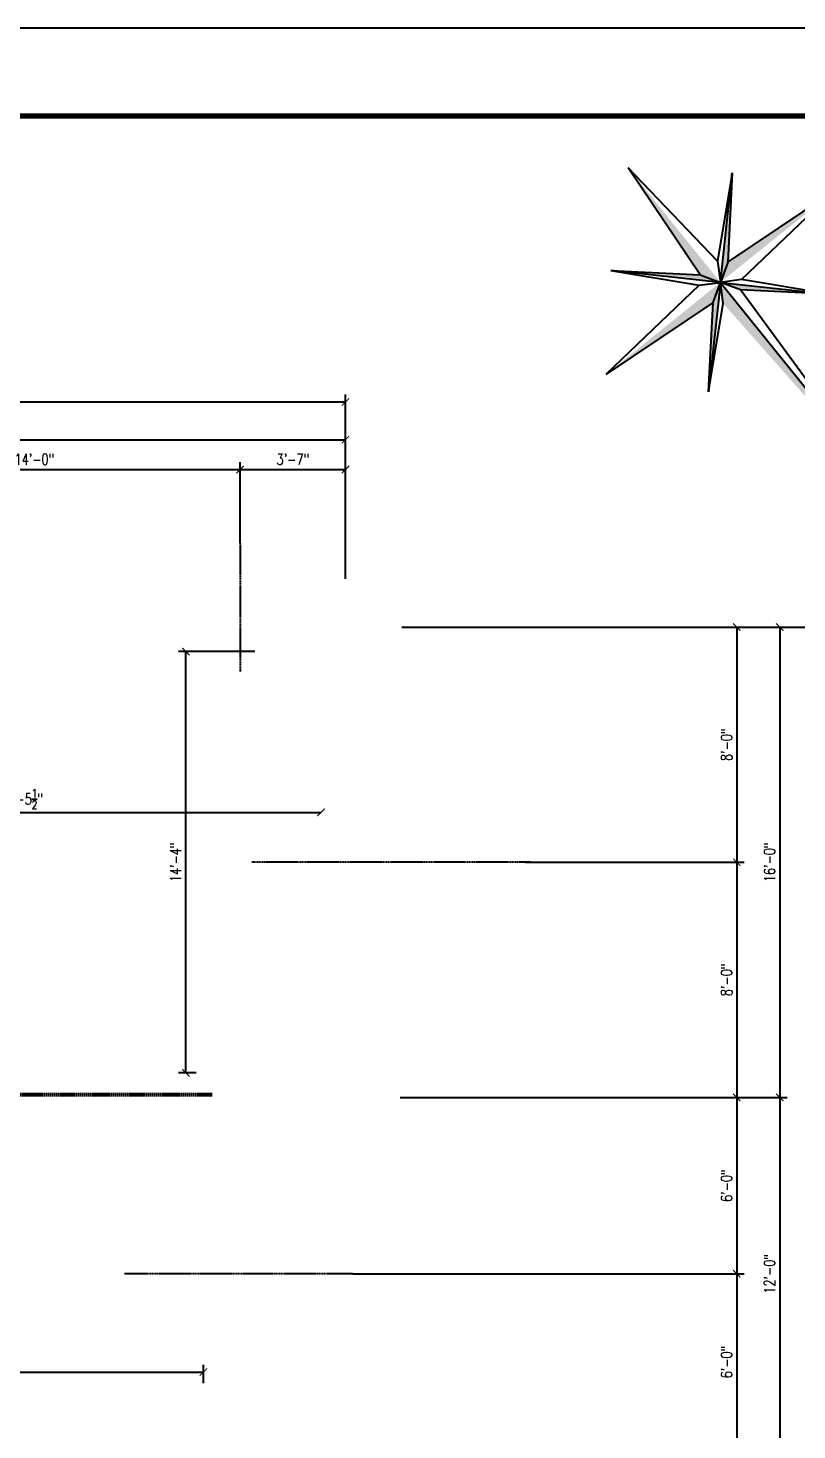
# Model space of a CAD drawing. Header units: inches. Extents: x 43 to 7578, y 1297 to 3809.
# Drawn here: x 878 to 1192, y 1877 to 2449 of the extents above; entities that cross this region are included whole.
import ezdxf

# ---------------------------------------------------------------- set-up
doc = ezdxf.new("R2010")
doc.units = ezdxf.units.IN
doc.header["$LTSCALE"] = 0.5
doc.header["$MEASUREMENT"] = 0
doc.linetypes.add('CENTER2', pattern=[1.125, 0.75, -0.125, 0.125, -0.125])
doc.linetypes.add('PHANTOM2', pattern=[1.25, 0.625, -0.125, 0.125, -0.125, 0.125, -0.125])
doc.layers.add('A-Anno-Note', color=231, linetype='Continuous', lineweight=25)
doc.styles.add('Arch-Dim', font='romans.shx', dxfattribs={"width": 0.75})
doc.dimstyles.new('Annotative', dxfattribs={"dimscale": 96, "dimtxt": 0.09375, "dimasz": 0.0625, "dimexe": 0.0625, "dimexo": 0.0625, "dimgap": 0.03125, "dimtad": 1, "dimdec": 4, "dimzin": 3, "dimdsep": 46, "dimlunit": 4, "dimtxsty": 'Arch-Dim', "dimblk": 'ARCHTICK', "dimcen": 0.09375, "dimazin": 2, "dimtfac": 0.75, "dimtdec": 4, "dimtix": 1, "dimtmove": 2, "dimatfit": 3, "dimfxl": 1, "dimtolj": 1, "dimtzin": 0, "dimarcsym": 0})

# ---------------------------------------------------------------- blocks, each defined once
blk = doc.blocks.new('_ArchTick')
at = {"color": 0, "linetype": 'ByBlock', "const_width": 0.15}
blk.add_lwpolyline([(-0.5, -0.5), (0.5, 0.5)], dxfattribs=at)
blk = doc.blocks.new('*D179')
at = {"color": 0, "lineweight": -2, "transparency": 16777216}
for p, q in [((523.95, 2232.62), (523.95, 2284.15)), ((1007.95, 2224.34), (1007.95, 2284.15)), ((523.95, 2281.15), (1007.95, 2281.15))]:
    blk.add_line(p, q, dxfattribs=at)
at = {"layer": 'Defpoints', "color": 0, "transparency": 16777216}
for p in [(1007.95, 2281.15), (523.95, 2229.62), (1007.95, 2221.34)]:
    blk.add_point(p, dxfattribs=at)
at = {"color": 0, "lineweight": -2, "transparency": 16777216, "xscale": 3, "yscale": 3, "zscale": 3, "rotation": 180}
blk.add_blockref('_ArchTick', (523.95, 2281.15), dxfattribs=at)
at = {"color": 0, "lineweight": -2, "transparency": 16777216, "xscale": 3, "yscale": 3, "zscale": 3}
blk.add_blockref('_ArchTick', (1007.95, 2281.15), dxfattribs=at)
at = {"color": 0, "transparency": 16777216, "insert": (765.95, 2285.33), "char_height": 4.5, "attachment_point": 5, "style": 'Arch-Dim'}
blk.add_mtext('\\A1;40\'-4"', dxfattribs=at)
blk = doc.blocks.new('*D180')
at = {"color": 0, "lineweight": -2, "transparency": 16777216}
for p, q in [((1030.89, 2204.62), (1188.21, 2204.62)), ((1185.21, 2204.62), (1185.21, 2012.63)), ((1030.23, 2012.63), (1188.21, 2012.63))]:
    blk.add_line(p, q, dxfattribs=at)
at = {"layer": 'Defpoints', "color": 0, "transparency": 16777216}
for p in [(1027.89, 2204.62), (1027.23, 2012.63), (1185.21, 2012.63)]:
    blk.add_point(p, dxfattribs=at)
at = {"color": 0, "lineweight": -2, "transparency": 16777216, "xscale": 3, "yscale": 3, "zscale": 3}
for p, rotation in [((1185.21, 2204.62), 90), ((1185.21, 2012.63), 270)]:
    blk.add_blockref('_ArchTick', p, dxfattribs=dict(at, rotation=rotation))
at = {"color": 0, "transparency": 16777216, "insert": (1181.03, 2108.63), "char_height": 4.5, "attachment_point": 5, "rotation": 90, "style": 'Arch-Dim'}
blk.add_mtext('\\A1;16\'-0"', dxfattribs=at)
blk = doc.blocks.new('*D181')
at = {"color": 0, "lineweight": -2, "transparency": 16777216}
for p, q in [((1030.23, 2012.63), (1188.21, 2012.63)), ((1185.21, 2012.63), (1185.21, 1868.62)), ((1008.23, 1868.62), (1188.21, 1868.62))]:
    blk.add_line(p, q, dxfattribs=at)
at = {"layer": 'Defpoints', "color": 0, "transparency": 16777216}
for p in [(1027.23, 2012.63), (1005.23, 1868.62), (1185.21, 1868.62)]:
    blk.add_point(p, dxfattribs=at)
at = {"color": 0, "lineweight": -2, "transparency": 16777216, "xscale": 3, "yscale": 3, "zscale": 3}
for p, rotation in [((1185.21, 2012.63), 90), ((1185.21, 1868.62), 270)]:
    blk.add_blockref('_ArchTick', p, dxfattribs=dict(at, rotation=rotation))
at = {"color": 0, "transparency": 16777216, "insert": (1181.03, 1940.63), "char_height": 4.5, "attachment_point": 5, "rotation": 90, "style": 'Arch-Dim'}
blk.add_mtext('\\A1;12\'-0"', dxfattribs=at)
blk = doc.blocks.new('*D185')
at = {"color": 0, "lineweight": -2, "transparency": 16777216}
for p, q in [((1030.89, 2204.62), (1208.66, 2204.62)), ((1205.66, 2204.62), (1205.66, 1536.63)), ((901.21, 1536.63), (1208.66, 1536.63))]:
    blk.add_line(p, q, dxfattribs=at)
at = {"layer": 'Defpoints', "color": 0, "transparency": 16777216}
for p in [(1027.89, 2204.62), (898.21, 1536.63), (1205.66, 1536.63)]:
    blk.add_point(p, dxfattribs=at)
at = {"color": 0, "lineweight": -2, "transparency": 16777216, "xscale": 3, "yscale": 3, "zscale": 3}
for p, rotation in [((1205.66, 2204.62), 90), ((1205.66, 1536.63), 270)]:
    blk.add_blockref('_ArchTick', p, dxfattribs=dict(at, rotation=rotation))
at = {"color": 0, "transparency": 16777216, "insert": (1201.48, 1870.63), "char_height": 4.5, "attachment_point": 5, "rotation": 90, "style": 'Arch-Dim'}
blk.add_mtext('\\A1;55\'-8"', dxfattribs=at)
blk = doc.blocks.new('*D189')
at = {"color": 0, "lineweight": -2, "transparency": 16777216}
for p, q in [((796.95, 2241.85), (796.95, 2271.97)), ((796.95, 2268.97), (964.95, 2268.97)), ((964.95, 2238.91), (964.95, 2271.97))]:
    blk.add_line(p, q, dxfattribs=at)
at = {"layer": 'Defpoints', "color": 0, "transparency": 16777216}
for p in [(964.95, 2268.97), (796.95, 2238.85), (964.95, 2235.91)]:
    blk.add_point(p, dxfattribs=at)
at = {"color": 0, "lineweight": -2, "transparency": 16777216, "xscale": 3, "yscale": 3, "zscale": 3, "rotation": 180}
blk.add_blockref('_ArchTick', (796.95, 2268.97), dxfattribs=at)
at = {"color": 0, "lineweight": -2, "transparency": 16777216, "xscale": 3, "yscale": 3, "zscale": 3}
blk.add_blockref('_ArchTick', (964.95, 2268.97), dxfattribs=at)
at = {"color": 0, "transparency": 16777216, "insert": (880.95, 2273.15), "char_height": 4.5, "attachment_point": 5, "style": 'Arch-Dim'}
blk.add_mtext('\\A1;14\'-0"', dxfattribs=at)
blk = doc.blocks.new('*D190')
at = {"color": 0, "lineweight": -2, "transparency": 16777216}
for p, q in [((964.95, 2238.91), (964.95, 2271.97)), ((964.95, 2268.97), (1007.95, 2268.97)), ((1007.95, 2224.34), (1007.95, 2271.97))]:
    blk.add_line(p, q, dxfattribs=at)
at = {"layer": 'Defpoints', "color": 0, "transparency": 16777216}
for p in [(1007.95, 2268.97), (964.95, 2235.91), (1007.95, 2221.34)]:
    blk.add_point(p, dxfattribs=at)
at = {"color": 0, "lineweight": -2, "transparency": 16777216, "xscale": 3, "yscale": 3, "zscale": 3, "rotation": 180}
blk.add_blockref('_ArchTick', (964.95, 2268.97), dxfattribs=at)
at = {"color": 0, "lineweight": -2, "transparency": 16777216, "xscale": 3, "yscale": 3, "zscale": 3}
blk.add_blockref('_ArchTick', (1007.95, 2268.97), dxfattribs=at)
at = {"color": 0, "transparency": 16777216, "insert": (986.45, 2273.15), "char_height": 4.5, "attachment_point": 5, "style": 'Arch-Dim'}
blk.add_mtext('\\A1;3\'-7"', dxfattribs=at)
blk = doc.blocks.new('*D211')
at = {"color": 0, "lineweight": -2, "transparency": 16777216}
for p, q in [((1030.89, 2204.62), (1170.67, 2204.62)), ((1167.67, 2204.62), (1167.67, 2108.63)), ((1081.29, 2108.63), (1170.67, 2108.63))]:
    blk.add_line(p, q, dxfattribs=at)
at = {"layer": 'Defpoints', "color": 0, "transparency": 16777216}
for p in [(1027.89, 2204.62), (1078.29, 2108.63), (1167.67, 2108.63)]:
    blk.add_point(p, dxfattribs=at)
at = {"color": 0, "lineweight": -2, "transparency": 16777216, "xscale": 3, "yscale": 3, "zscale": 3}
for p, rotation in [((1167.67, 2204.62), 90), ((1167.67, 2108.63), 270)]:
    blk.add_blockref('_ArchTick', p, dxfattribs=dict(at, rotation=rotation))
at = {"color": 0, "transparency": 16777216, "insert": (1163.49, 2156.63), "char_height": 4.5, "attachment_point": 5, "rotation": 90, "style": 'Arch-Dim'}
blk.add_mtext('\\A1;8\'-0"', dxfattribs=at)
blk = doc.blocks.new('*D212')
at = {"color": 0, "lineweight": -2, "transparency": 16777216}
for p, q in [((1081.29, 2108.63), (1170.67, 2108.63)), ((1167.67, 2108.63), (1167.67, 2012.63)), ((1030.23, 2012.63), (1170.67, 2012.63))]:
    blk.add_line(p, q, dxfattribs=at)
at = {"layer": 'Defpoints', "color": 0, "transparency": 16777216}
for p in [(1078.29, 2108.63), (1027.23, 2012.63), (1167.67, 2012.63)]:
    blk.add_point(p, dxfattribs=at)
at = {"color": 0, "lineweight": -2, "transparency": 16777216, "xscale": 3, "yscale": 3, "zscale": 3}
for p, rotation in [((1167.67, 2108.63), 90), ((1167.67, 2012.63), 270)]:
    blk.add_blockref('_ArchTick', p, dxfattribs=dict(at, rotation=rotation))
at = {"color": 0, "transparency": 16777216, "insert": (1163.49, 2060.63), "char_height": 4.5, "attachment_point": 5, "rotation": 90, "style": 'Arch-Dim'}
blk.add_mtext('\\A1;8\'-0"', dxfattribs=at)
blk = doc.blocks.new('*D216')
at = {"color": 0, "lineweight": -2, "transparency": 16777216}
for p, q in [((1030.23, 2012.63), (1170.67, 2012.63)), ((1167.67, 2012.63), (1167.67, 1940.63)), ((1010.95, 1940.63), (1170.67, 1940.63))]:
    blk.add_line(p, q, dxfattribs=at)
at = {"layer": 'Defpoints', "color": 0, "transparency": 16777216}
for p in [(1027.23, 2012.63), (1007.95, 1940.63), (1167.67, 1940.63)]:
    blk.add_point(p, dxfattribs=at)
at = {"color": 0, "lineweight": -2, "transparency": 16777216, "xscale": 3, "yscale": 3, "zscale": 3}
for p, rotation in [((1167.67, 2012.63), 90), ((1167.67, 1940.63), 270)]:
    blk.add_blockref('_ArchTick', p, dxfattribs=dict(at, rotation=rotation))
at = {"color": 0, "transparency": 16777216, "insert": (1163.49, 1976.63), "char_height": 4.5, "attachment_point": 5, "rotation": 90, "style": 'Arch-Dim'}
blk.add_mtext('\\A1;6\'-0"', dxfattribs=at)
blk = doc.blocks.new('*D217')
at = {"color": 0, "lineweight": -2, "transparency": 16777216}
for p, q in [((1010.95, 1940.63), (1170.67, 1940.63)), ((1167.67, 1940.63), (1167.67, 1868.62)), ((1011.23, 1868.62), (1170.67, 1868.62))]:
    blk.add_line(p, q, dxfattribs=at)
at = {"layer": 'Defpoints', "color": 0, "transparency": 16777216}
for p in [(1007.95, 1940.63), (1008.23, 1868.62), (1167.67, 1868.62)]:
    blk.add_point(p, dxfattribs=at)
at = {"color": 0, "lineweight": -2, "transparency": 16777216, "xscale": 3, "yscale": 3, "zscale": 3}
for p, rotation in [((1167.67, 1940.63), 90), ((1167.67, 1868.62), 270)]:
    blk.add_blockref('_ArchTick', p, dxfattribs=dict(at, rotation=rotation))
at = {"color": 0, "transparency": 16777216, "insert": (1163.49, 1904.63), "char_height": 4.5, "attachment_point": 5, "rotation": 90, "style": 'Arch-Dim'}
blk.add_mtext('\\A1;6\'-0"', dxfattribs=at)
blk = doc.blocks.new('*D242')
at = {"color": 0, "lineweight": -2, "transparency": 16777216}
blk.add_line((752.45, 2129.01), (997.95, 2129.01), dxfattribs=at)
at = {"layer": 'Defpoints', "color": 0, "transparency": 16777216}
for p in [(752.45, 2129.01), (997.95, 2129.01), (997.95, 2129.01)]:
    blk.add_point(p, dxfattribs=at)
at = {"color": 0, "lineweight": -2, "transparency": 16777216, "xscale": 3, "yscale": 3, "zscale": 3, "rotation": 180}
blk.add_blockref('_ArchTick', (752.45, 2129.01), dxfattribs=at)
at = {"color": 0, "lineweight": -2, "transparency": 16777216, "xscale": 3, "yscale": 3, "zscale": 3}
blk.add_blockref('_ArchTick', (997.95, 2129.01), dxfattribs=at)
at = {"color": 0, "transparency": 16777216, "insert": (875.2, 2134.45), "char_height": 4.5, "attachment_point": 5, "style": 'Arch-Dim'}
blk.add_mtext('\\A1;20\'-5{\\H0.750000x;\\S1/2;}"', dxfattribs=at)
blk = doc.blocks.new('*D246')
at = {"color": 0, "lineweight": -2, "transparency": 16777216}
for p, q in [((701.95, 1900.49), (949.95, 1900.49)), ((949.95, 1896.04), (949.95, 1903.49))]:
    blk.add_line(p, q, dxfattribs=at)
at = {"layer": 'Defpoints', "color": 0, "transparency": 16777216}
for p in [(701.95, 1900.49), (949.95, 1900.49), (949.95, 1893.04)]:
    blk.add_point(p, dxfattribs=at)
at = {"color": 0, "lineweight": -2, "transparency": 16777216, "xscale": 3, "yscale": 3, "zscale": 3, "rotation": 180}
blk.add_blockref('_ArchTick', (701.95, 1900.49), dxfattribs=at)
at = {"color": 0, "lineweight": -2, "transparency": 16777216, "xscale": 3, "yscale": 3, "zscale": 3}
blk.add_blockref('_ArchTick', (949.95, 1900.49), dxfattribs=at)
at = {"color": 0, "transparency": 16777216, "insert": (825.95, 1904.67), "char_height": 4.5, "attachment_point": 5, "style": 'Arch-Dim'}
blk.add_mtext('\\A1;20\'-8"', dxfattribs=at)
blk = doc.blocks.new('*D254')
at = {"color": 0, "lineweight": -2, "transparency": 16777216}
for p, q in [((970.95, 2194.62), (939.81, 2194.62)), ((942.81, 2022.63), (942.81, 2194.62)), ((946.95, 2022.63), (939.81, 2022.63))]:
    blk.add_line(p, q, dxfattribs=at)
at = {"layer": 'Defpoints', "color": 0, "transparency": 16777216}
for p in [(942.81, 2194.62), (973.95, 2194.62), (949.95, 2022.63)]:
    blk.add_point(p, dxfattribs=at)
at = {"color": 0, "lineweight": -2, "transparency": 16777216, "xscale": 3, "yscale": 3, "zscale": 3}
for p, rotation in [((942.81, 2194.62), 90), ((942.81, 2022.63), 270)]:
    blk.add_blockref('_ArchTick', p, dxfattribs=dict(at, rotation=rotation))
at = {"color": 0, "transparency": 16777216, "insert": (938.63, 2108.63), "char_height": 4.5, "attachment_point": 5, "rotation": 90, "style": 'Arch-Dim'}
blk.add_mtext('\\A1;14\'-4"', dxfattribs=at)
blk = doc.blocks.new('*D319')
at = {"color": 0, "lineweight": -2, "transparency": 16777216}
for p, q in [((399.95, 2089.89), (399.95, 2299.57)), ((399.95, 2296.57), (1007.95, 2296.57)), ((1007.95, 2227.34), (1007.95, 2299.57))]:
    blk.add_line(p, q, dxfattribs=at)
at = {"layer": 'Defpoints', "color": 0, "transparency": 16777216}
for p in [(1007.95, 2296.57), (1007.95, 2224.34), (399.95, 2086.89)]:
    blk.add_point(p, dxfattribs=at)
at = {"color": 0, "lineweight": -2, "transparency": 16777216, "xscale": 3, "yscale": 3, "zscale": 3, "rotation": 180}
blk.add_blockref('_ArchTick', (399.95, 2296.57), dxfattribs=at)
at = {"color": 0, "lineweight": -2, "transparency": 16777216, "xscale": 3, "yscale": 3, "zscale": 3}
blk.add_blockref('_ArchTick', (1007.95, 2296.57), dxfattribs=at)
at = {"color": 0, "transparency": 16777216, "insert": (703.95, 2300.75), "char_height": 4.5, "attachment_point": 5, "style": 'Arch-Dim'}
blk.add_mtext('\\A1;50\'-8"', dxfattribs=at)
blk = doc.blocks.new('Anno_North_K_Metric')
at = {"color": 0, "linetype": 'ByBlock', "lineweight": -2}
for p, q in [((-0.5, 0.833), (0, 6.667)), ((0.5, 0.833), (0, 6.667)), ((0, 0), (-3.536, 3.536)), ((-3.536, 3.536), (-0.833, 0.5)), ((0, 0), (-3.536, 3.536)), ((-3.536, 3.536), (-0.5, 0.833)), ((0, 0), (3.536, 3.536)), ((0, 0), (3.536, 3.536)), ((3.536, 3.536), (0.5, 0.833)), ((3.536, 3.536), (0.833, 0.5)), ((-0.5, 0.833), (0, 0)), ((-0.5, 0.833), (0, 0)), ((0.5, 0.833), (0, 0)), ((12.793, 0.415), (12.793, 0.835)), ((12.793, 0.835), (14.893, 0.835)), ((14.893, 0.835), (14.893, 0.415)), ((-0.833, 0.5), (-6.667, 0)), ((-0.833, -0.5), (-6.667, 0)), ((0, 0), (-3.536, -3.536)), ((0, 0), (-3.536, -3.536)), ((-0.833, 0.5), (0, 0)), ((-0.833, -0.5), (0, 0)), ((-0.833, -0.5), (0, 0)), ((-0.5, -0.833), (0, 0)), ((0.833, 0.5), (0, 0)), ((0.833, 0.5), (0, 0)), ((0.833, 0.5), (0, 0)), ((0, 0), (11.667, 0)), ((0, 0), (3.536, -3.536)), ((0, 0), (3.536, -3.536)), ((0, 0), (0, 0)), ((0, 0), (0, 0)), ((0, 0), (0, 0)), ((0, 0), (0, 0)), ((0, 0), (0, 0)), ((0, 0), (0, 0)), ((0, 0), (0, 0)), ((0, 0), (0, 0)), ((0.5, -0.833), (0, 0)), ((0, 0), (0, 0)), ((0, 0), (0, 0)), ((0, 0), (0, 0)), ((0, 0), (0, 0)), ((0.5, -0.833), (0, 0)), ((0, 0), (0, 0)), ((0, 0), (0, 0)), ((0, 0), (0, 0)), ((0, 0), (0, 0)), ((0.833, -0.5), (0, 0)), ((11.667, 0), (0.833, 0.5)), ((14.053, 0.415), (12.793, 0.415)), ((12.793, -0.425), (14.053, 0.415)), ((14.893, 0.415), (13.633, -0.425)), ((-3.536, -3.536), (-0.833, -0.5)), ((3.536, -3.536), (0.833, -0.5)), ((12.793, -0.845), (12.793, -0.425)), ((13.633, -0.425), (14.893, -0.425)), ((14.893, -0.425), (14.893, -0.845)), ((-3.536, -3.536), (-0.5, -0.833)), ((-0.5, -0.833), (0, -6.667)), ((0.5, -0.833), (0, -6.667)), ((3.536, -3.536), (0.5, -0.833)), ((14.893, -0.845), (12.793, -0.845))]:
    blk.add_line(p, q, dxfattribs=at)
for points in [[(0, 6.667), (0, 0), (-0.5, 0.833)], [(-3.536, 3.536), (0, 0), (-0.5, 0.833)], [(3.536, 3.536), (0, 0), (0.833, 0.5)], [(-6.667, 0), (0, 0), (-0.833, -0.5)], [(-3.536, -3.536), (0, 0), (-0.833, -0.5)], [(0, 0), (11.667, 0), (0.833, -0.5)], [(0, -6.667), (0, 0), (0.5, -0.833)], [(3.536, -3.536), (0, 0), (0.5, -0.833)]]:
    blk.add_solid(points, dxfattribs=at)

msp = doc.modelspace()

# ---------------------------------------------------------------- linework, layer by layer
at = {"linetype": 'CENTER2'}
for p, q in [((964.95449, 2238.907), (964.95449, 2186.50487)), ((1083.65813, 2108.625), (969.64853, 2108.625)), ((1010.95449, 1940.625), (917.77652, 1940.625))]:
    msp.add_line(p, q, dxfattribs=at)
at = {"linetype": 'PHANTOM2', "lineweight": 53}
msp.add_line((953.45449, 2013.625), (748.95449, 2013.625), dxfattribs=at)
msp.add_lwpolyline([(42.74877, 2449.21089), (42.74877, 1297.21089), (1770.74877, 1297.21089), (1770.74877, 2449.21089)], close=True)
at = {"lineweight": 70}
msp.add_lwpolyline([(78.74877, 2413.21089), (78.74877, 1333.21089), (1734.74877, 1333.21089), (1734.74877, 2413.21089)], close=True, dxfattribs=at)

# ---------------------------------------------------------------- block references
at = {"layer": 'A-Anno-Note', "color": 7, "xscale": 8.999999999999957, "yscale": 8.999999999999957, "zscale": 8.999999999999957, "rotation": 308.8202676105928}
msp.add_blockref('Anno_North_K_Metric', (1160.9799, 2345.38023), dxfattribs=at)

# ---------------------------------------------------------------- dimensions: what is measured, and where the dimension line sits
for base, p1, p2, picture, middle in [((1007.95449, 2296.57076), (399.95449, 2086.88952), (1007.95449, 2224.33739), '*D319', (703.95449, 2300.74933)), ((1007.95449, 2281.15404), (523.95449, 2229.625), (1007.95449, 2221.33739), '*D179', (765.95449, 2285.33261)), ((964.95449, 2268.96816), (796.95449, 2238.84701), (964.95449, 2235.907), '*D189', (880.95449, 2273.14673)), ((1007.95449, 2268.96816), (964.95449, 2235.907), (1007.95449, 2221.33739), '*D190', (986.45449, 2273.14673)), ((997.95449, 2129.00768), (752.45449, 2129.00768), (997.95449, 2129.00768), '*D242', (875.20449, 2134.44518)), ((949.95449, 1900.49393), (701.95449, 1900.49393), (949.95449, 1893.03947), '*D246', (825.95449, 1904.6725))]:
    dim = msp.add_linear_dim(base=base, p1=p1, p2=p2, dimstyle='Annotative')
    dim.commit()
    dim.dimension.update_dxf_attribs({"geometry": picture, "text_midpoint": middle})
for base, p1, p2, picture, middle in [((1205.66258, 1536.625), (1027.89139, 2204.625), (898.20907, 1536.625), '*D185', (1201.48401, 1870.625)), ((1185.21172, 2012.625), (1027.89139, 2204.625), (1027.22652, 2012.625), '*D180', (1181.03315, 2108.625)), ((1167.67075, 2108.625), (1027.89139, 2204.625), (1078.28671, 2108.625), '*D211', (1163.49218, 2156.625)), ((942.80547, 2194.625), (949.95449, 2022.625), (973.95449, 2194.625), '*D254', (938.6269, 2108.625)), ((1167.67075, 2012.625), (1078.28671, 2108.625), (1027.22652, 2012.625), '*D212', (1163.49218, 2060.625)), ((1185.21172, 1868.625), (1027.22652, 2012.625), (1005.23406, 1868.625), '*D181', (1181.03315, 1940.625)), ((1167.67075, 1940.625), (1027.22652, 2012.625), (1007.95449, 1940.625), '*D216', (1163.49218, 1976.625)), ((1167.67075, 1868.625), (1007.95449, 1940.625), (1008.23406, 1868.625), '*D217', (1163.49218, 1904.625))]:
    dim = msp.add_linear_dim(base=base, p1=p1, p2=p2, angle=90, dimstyle='Annotative')
    dim.commit()
    dim.dimension.update_dxf_attribs({"geometry": picture, "text_midpoint": middle})

doc.saveas('drawing.dxf')
